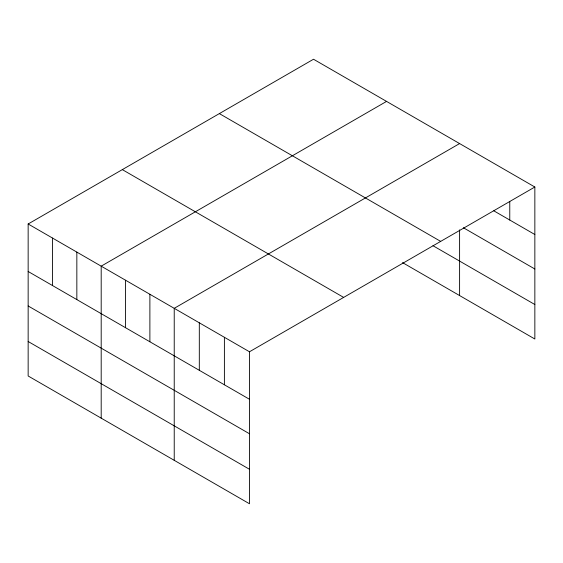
<?xml version="1.0" encoding="UTF-8"?>
<svg xmlns="http://www.w3.org/2000/svg" width="563" height="563" viewBox="0 0 563 563"><rect width="100%" height="100%" fill="white"/><g stroke="black" fill="none" stroke-linecap="round" stroke-linejoin="round"><path stroke-width="0.84" d="M28.15 223.99L249.479 351.776L249.479 503.765L28.15 375.985L28.15 223.99L313.521 59.235L534.85 187.015L534.85 339.01L402.538 262.618M386.556 101.403L101.192 266.158L101.192 418.154M459.598 143.572L174.227 308.327L174.227 460.323M249.479 351.776L534.85 187.015M493.8 210.815L534.85 234.518M463.398 227.748L534.85 269.001M219.345 113.599L440.681 241.386M432.968 245.707L534.85 304.527M122.319 169.618L343.655 297.405M28.15 271.486L249.479 399.273M28.15 305.969L249.479 433.756M28.15 341.502L249.479 469.282M509.768 201.561L509.768 220.034M459.598 229.887L459.598 295.561M224.398 337.293L224.398 384.789M199.309 322.81L199.309 370.306M149.885 294.273L149.885 341.769M125.535 280.212L125.535 327.715M76.842 252.104L76.842 299.6M52.5 238.043L52.5 285.547"/></g></svg>
